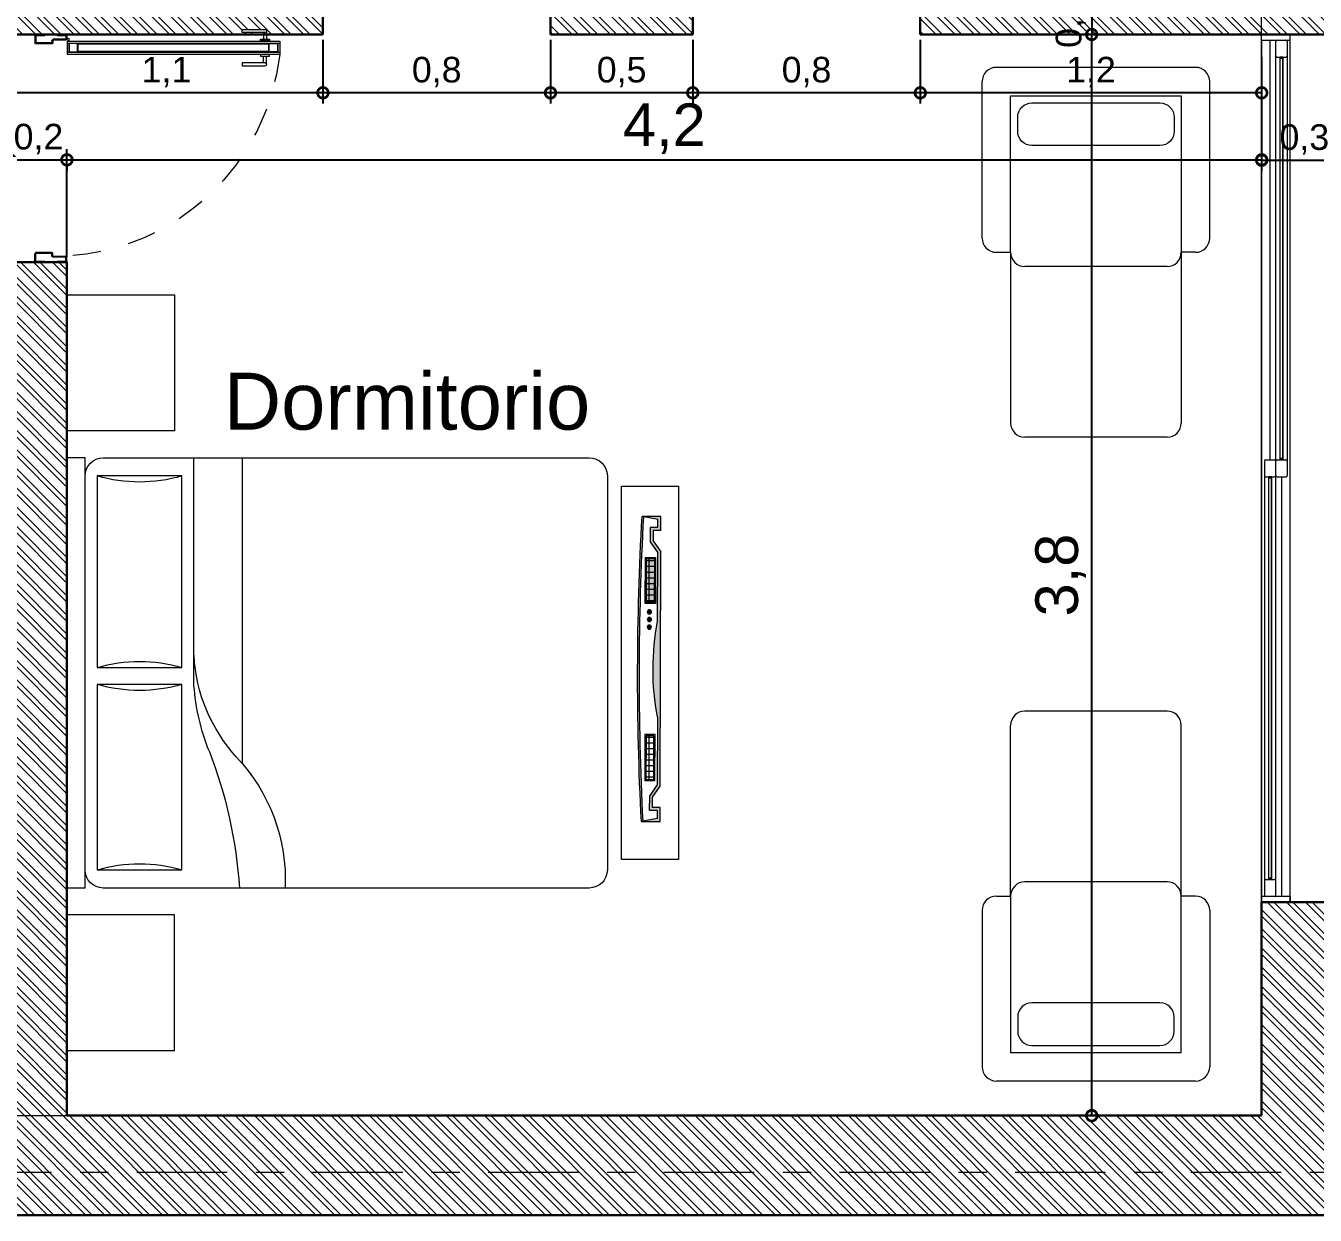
# Model space of a CAD drawing. Header units: millimetres. Extents: x 2502.5 to 2587.5, y 1451 to 1547.9.
# Drawn here: x 2522.618 to 2527.151, y 1501.944 to 1506.125 of the extents above; entities that cross this region are included whole.
import ezdxf

# ---------------------------------------------------------------- set-up
doc = ezdxf.new("R2010")
doc.units = ezdxf.units.MM
doc.linetypes.add('CENTER', pattern=[50.8, 31.75, -6.35, 6.35, -6.35])
doc.linetypes.add('JIS_02_0.7', pattern=[1.35, 0.75, -0.6])
for name, color, linetype, lineweight in [('0.09', 6, 'Continuous', 9), ('02_CIVIL_EXIST', 250, 'Continuous', 30), ('08_CIVIL VISTAS FINO', 253, 'Continuous', 5), ('09_CIVIL PROYECCIONES', 230, 'JIS_02_0.7', 5), ('10_CIVIL EJES', 230, 'CENTER', 15), ('11_CARPINTERIA Y MOBILIARIO', 141, 'Continuous', 9), ('12_TEXTOS', 150, 'Continuous', 20), ('13_COTAS', 8, 'Continuous', 9), ('ABERTURASQ', 250, 'Continuous', 30), ('MISC MUEBLES', 1, 'Continuous', 5)]:
    doc.layers.add(name, color=color, linetype=linetype, lineweight=lineweight)
doc.styles.add('Swis721 BT', font='swiss.ttf')
doc.dimstyles.new('ISO-23', dxfattribs={"dimscale": 0.03, "dimtxt": 5, "dimasz": 2.5, "dimexe": 1.25, "dimexo": 0.625, "dimtad": 1, "dimtxsty": 'Swis721 BT', "dimblk": 'DOTSMALL', "dimcen": 2.5, "dimclrt": 150, "dimadec": 0, "dimazin": 0, "dimtfac": 1, "dimtmove": 0, "dimatfit": 3, "dimfxl": 0, "dimarcsym": 0})
pattern_1 = [(180, (1240.656106, 1004.530372), (-2e-18, -0.02), []), (270, (1240.656106, 1004.530372), (0.02, -4e-18), [])]

# ---------------------------------------------------------------- blocks, each defined once
blk = doc.blocks.new('80')
at = {"layer": '09_CIVIL PROYECCIONES', "linetype": 'JIS_02_0.7', "ltscale": 0.1}
blk.add_arc((2522612.3974, 181769.4556), 0.8022, 276.4267, 356.831, dxfattribs=at)
at = {"layer": '11_CARPINTERIA Y MOBILIARIO'}
for p, q in [((2522612.4184, 181769.5148), (2522612.4184, 181769.4844)), ((2522612.4184, 181769.4844), (2522612.4218, 181769.4844)), ((2522612.4218, 181769.5148), (2522612.4218, 181769.4844)), ((2522612.4229, 181769.5193), (2522612.4472, 181769.5193)), ((2522612.4229, 181769.5159), (2522612.447, 181769.5159)), ((2522612.4481, 181769.4601), (2522612.4481, 181769.515)), ((2522612.4516, 181769.4593), (2522612.4516, 181769.5155)), ((2522613.1852, 181769.4593), (2522613.1852, 181769.5155)), ((2522613.1887, 181769.4601), (2522613.1887, 181769.515)), ((2522613.2139, 181769.5193), (2522613.1896, 181769.5193)), ((2522613.2139, 181769.5159), (2522613.1898, 181769.5159)), ((2522613.2151, 181769.5148), (2522613.2151, 181769.4844)), ((2522613.2184, 181769.4844), (2522613.2151, 181769.4844)), ((2522613.2184, 181769.5148), (2522613.2184, 181769.4844)), ((2522612.4184, 181769.4404), (2522612.4184, 181769.4113)), ((2522612.4184, 181769.4404), (2522612.4218, 181769.4404)), ((2522612.4218, 181769.4404), (2522612.4218, 181769.4113)), ((2522612.4352, 181769.4113), (2522612.4352, 181769.4545)), ((2522612.4385, 181769.4113), (2522612.4385, 181769.4545)), ((2522612.4408, 181769.4601), (2522612.4481, 181769.4601)), ((2522612.4408, 181769.4567), (2522612.4494, 181769.4567)), ((2522613.1961, 181769.4567), (2522613.1874, 181769.4567)), ((2522613.1961, 181769.4601), (2522613.1887, 181769.4601)), ((2522613.1983, 181769.4113), (2522613.1983, 181769.4545)), ((2522613.2017, 181769.4113), (2522613.2017, 181769.4545)), ((2522613.2184, 181769.4404), (2522613.2151, 181769.4404)), ((2522613.2151, 181769.4404), (2522613.2151, 181769.4113)), ((2522613.2184, 181769.4404), (2522613.2184, 181769.4113)), ((2522612.4229, 181769.4101), (2522612.434, 181769.4101)), ((2522612.4229, 181769.4068), (2522612.434, 181769.4068)), ((2522612.4422, 181769.4063), (2522612.4872, 181769.4063)), ((2522612.4422, 181769.4063), (2522612.4422, 181768.6585)), ((2522612.4489, 181769.4063), (2522612.4489, 181768.6585)), ((2522612.4489, 181769.3995), (2522612.4804, 181769.3995)), ((2522612.4501, 181769.3984), (2522612.4793, 181769.3984)), ((2522612.4501, 181769.3691), (2522612.4501, 181769.3984)), ((2522612.4793, 181769.3984), (2522612.4793, 181769.3691)), ((2522612.4804, 181769.4063), (2522612.4804, 181768.6585)), ((2522612.4872, 181769.4063), (2522612.4872, 181768.6585)), ((2522613.2139, 181769.4101), (2522613.2028, 181769.4101)), ((2522613.2139, 181769.4068), (2522613.2028, 181769.4068)), ((2522612.4793, 181769.3691), (2522612.4501, 181769.3691)), ((2522612.4783, 181769.367), (2522612.4511, 181769.367)), ((2522612.4511, 181769.367), (2522612.4511, 181768.6978)), ((2522612.4783, 181768.6978), (2522612.4783, 181769.367)), ((2522612.4115, 181768.7907), (2522612.4008, 181768.7907)), ((2522612.4008, 181768.7907), (2522612.4008, 181768.7102)), ((2522612.4115, 181768.7102), (2522612.4115, 181768.7907)), ((2522612.5179, 181768.7102), (2522612.5179, 181768.7907)), ((2522612.5179, 181768.7907), (2522612.5286, 181768.7907)), ((2522612.5286, 181768.7907), (2522612.5286, 181768.7102)), ((2522612.4115, 181768.7156), (2522612.4351, 181768.7156)), ((2522612.4404, 181768.7263), (2522612.4351, 181768.7263)), ((2522612.4351, 181768.7263), (2522612.4351, 181768.6941)), ((2522612.4404, 181768.6941), (2522612.4404, 181768.7263)), ((2522612.4889, 181768.6941), (2522612.4889, 181768.7263)), ((2522612.4889, 181768.7263), (2522612.4943, 181768.7263)), ((2522612.4943, 181768.7263), (2522612.4943, 181768.6941)), ((2522612.5179, 181768.7156), (2522612.4943, 181768.7156)), ((2522612.4061, 181768.7048), (2522612.4351, 181768.7048)), ((2522612.4351, 181768.6941), (2522612.4404, 181768.6941)), ((2522612.4489, 181768.6652), (2522612.4804, 181768.6652)), ((2522612.4793, 181768.6956), (2522612.4501, 181768.6956)), ((2522612.4501, 181768.6956), (2522612.4501, 181768.6664)), ((2522612.4501, 181768.6664), (2522612.4793, 181768.6664)), ((2522612.4511, 181768.6978), (2522612.4783, 181768.6978)), ((2522612.4793, 181768.6664), (2522612.4793, 181768.6956)), ((2522612.4943, 181768.6941), (2522612.4889, 181768.6941)), ((2522612.5233, 181768.7048), (2522612.4943, 181768.7048)), ((2522612.4422, 181768.6585), (2522612.4872, 181768.6585))]:
    blk.add_line(p, q, dxfattribs=at)
blk.add_circle((2522612.4361, 181769.4014), 0.0036, dxfattribs=at)
for centre, radius, start, end in [((2522612.4229, 181769.5148), 0.00448, 90, 180), ((2522612.4229, 181769.5148), 0.00112, 90, 180), ((2522612.447, 181769.5148), 0.00112, 8.602, 90), ((2522612.4472, 181769.5148), 0.00448, 8.602, 90), ((2522613.1896, 181769.5148), 0.00448, 90, 171.398), ((2522613.1898, 181769.5148), 0.00112, 90, 171.398), ((2522613.2139, 181769.5148), 0.00448, 0, 90), ((2522613.2139, 181769.5148), 0.00112, 0, 90), ((2522612.4408, 181769.4545), 0.0056, 90, 180), ((2522612.4408, 181769.4545), 0.00224, 90, 180), ((2522612.4494, 181769.4589), 0.00224, 270, 8.602), ((2522613.1874, 181769.4589), 0.00224, 171.398, 270), ((2522613.1961, 181769.4545), 0.0056, 0, 90), ((2522613.1961, 181769.4545), 0.00224, 0, 90), ((2522612.4229, 181769.4113), 0.00448, 180, 270), ((2522612.4229, 181769.4113), 0.00112, 180, 270), ((2522612.434, 181769.4113), 0.00448, 270, 0), ((2522612.434, 181769.4113), 0.00112, 270, 0), ((2522613.2028, 181769.4113), 0.00448, 180, 270), ((2522613.2028, 181769.4113), 0.00112, 180, 270), ((2522613.2139, 181769.4113), 0.00448, 270, 0), ((2522613.2139, 181769.4113), 0.00112, 270, 0), ((2522612.4061, 181768.7102), 0.00537, 180, 0), ((2522612.5233, 181768.7102), 0.00537, 180, 0)]:
    blk.add_arc(centre, radius, start, end, dxfattribs=at)
blk = doc.blocks.new('bed')
at = {"layer": '11_CARPINTERIA Y MOBILIARIO'}
for p, q in [((2522612.7832, 181770.1408), (2522612.4052, 181770.1408)), ((2522612.4052, 181770.1408), (2522612.4052, 181769.6628)), ((2522612.7832, 181770.1408), (2522612.7832, 181769.6628)), ((2522612.4052, 181769.6628), (2522612.7832, 181769.6628)), ((2522612.6555, 181769.5683), (2522610.947, 181769.5683)), ((2522612.1662, 181768.4954), (2522612.1662, 181769.5683)), ((2522612.3364, 181768.7678), (2522612.3364, 181769.5683)), ((2522612.7193, 181768.0563), (2522612.7193, 181769.5683)), ((2522612.7193, 181769.5683), (2522612.7832, 181769.5683)), ((2522612.7832, 181768.0563), (2522612.7832, 181769.5683)), ((2522610.8832, 181769.5045), (2522610.8832, 181768.1201)), ((2522612.3789, 181768.8317), (2522612.3789, 181769.5045)), ((2522612.3789, 181769.5045), (2522612.6768, 181769.5045)), ((2522612.6768, 181769.5045), (2522612.6768, 181768.8317)), ((2522612.6768, 181768.8317), (2522612.3789, 181768.8317)), ((2522612.3789, 181768.1201), (2522612.3789, 181768.772)), ((2522612.3789, 181768.772), (2522612.6768, 181768.772)), ((2522612.6768, 181768.772), (2522612.6768, 181768.1201)), ((2522612.6768, 181768.1201), (2522612.3789, 181768.1201)), ((2522610.947, 181768.0563), (2522612.6555, 181768.0563)), ((2522612.7193, 181768.0563), (2522612.7832, 181768.0563)), ((2522612.4052, 181767.9618), (2522612.7832, 181767.9618)), ((2522612.4052, 181767.4838), (2522612.4052, 181767.9618)), ((2522612.7832, 181767.4838), (2522612.7832, 181767.9618)), ((2522612.4052, 181767.4838), (2522612.7832, 181767.4838))]:
    blk.add_line(p, q, dxfattribs=at)
for centre, radius, start, end in [((2522610.947, 181769.5045), 0.0638, 90, 180), ((2522612.6555, 181769.5045), 0.0638, 0, 90), ((2522612.5278, 181770.0151), 0.5319, 253.7398, 286.2602), ((2522611.7557, 181768.9063), 0.5815, 317.9342, 356.8337), ((2522612.5278, 181768.321), 0.5319, 73.7398, 106.2602), ((2522611.5621, 181768.8259), 0.7765, 338.2324, 355.7082), ((2522612.5278, 181769.2826), 0.5319, 253.7398, 286.2602), ((2522613.7981, 181767.9508), 1.6247, 158.8147, 176.2781), ((2522612.6451, 181768.0842), 0.6297, 136.6194, 182.5399), ((2522610.947, 181768.1201), 0.0638, 180, 270), ((2522612.5278, 181767.6095), 0.5319, 73.7398, 106.2602), ((2522612.6555, 181768.1201), 0.0638, 270, 0)]:
    blk.add_arc(centre, radius, start, end, dxfattribs=at)
blk = doc.blocks.new('*U37')
at = {"layer": '11_CARPINTERIA Y MOBILIARIO', "lineweight": 5, "ltscale": 0.5}
for points in [[(1.0718, 0.0683), (1.0708, 0.0622, 0.02674), (0.001, 0.0596), (-0.0002, 0.0656, -0.026795)], [(0.7045, 0.0118), (0.9446, 0.0124), (0.9831, 0.039), (1.0329, 0.0391), (1.033, 0.0126), (1.0619, 0.0126), (1.0718, 0.0683), (1.072, 0.0026), (1.023, 0.0025), (1.0229, 0.0291), (0.9863, 0.029), (0.9478, 0.0023), (0.1242, 0.0003), (0.0856, 0.0268), (0.0489, 0.0267), (0.049, 0.0001), (0, 0), (-0.0002, 0.0656), (0.01, 0.0101), (0.0389, 0.0101), (0.0389, 0.0367), (0.0887, 0.0368), (0.1273, 0.0104), (0.3675, 0.0109, -0.093379)], [(0.144, 0.0184), (0.3056, 0.0188), (0.3055, 0.0545), (0.1439, 0.0541)], [(0.3427, 0.0399, 1), (0.3279, 0.0399, 1)], [(0.3694, 0.0399, 1), (0.3546, 0.0399, 1)], [(0.3961, 0.04, 1), (0.3814, 0.04, 1)]]:
    blk.add_hatch(color=256, dxfattribs=at).paths.add_polyline_path(points)
h = blk.add_hatch(dxfattribs=at)
h.set_pattern_fill('_USER', color=256, scale=0.02, angle=180, style=0, double=1, pattern_type=0)
h.set_pattern_definition(pattern_1)
h.paths.add_polyline_path([(0.148, 0.0224), (0.3015, 0.0228), (0.3015, 0.0505), (0.148, 0.0501)])
h = blk.add_hatch(dxfattribs=at)
h.set_pattern_fill('_USER', color=256, scale=0.02, angle=180, style=0, double=1, pattern_type=0)
h.set_pattern_definition(pattern_1)
h.paths.add_polyline_path([(0.9238, 0.052), (0.7703, 0.0516), (0.7703, 0.024), (0.9238, 0.0243)])
at = {"layer": '11_CARPINTERIA Y MOBILIARIO', "ltscale": 0.5}
for p, q in [((0, 0), (-0.0002, 0.0656)), ((0.01, 0.0101), (-0.0002, 0.0656)), ((1.0619, 0.0126), (1.0718, 0.0683)), ((1.0718, 0.0683), (1.072, 0.0026)), ((0.049, 0.0001), (0, 0)), ((0.0389, 0.0101), (0.01, 0.0101)), ((0.0389, 0.0367), (0.0887, 0.0368)), ((0.0389, 0.0101), (0.0389, 0.0367)), ((0.0489, 0.0267), (0.0856, 0.0268)), ((0.049, 0.0001), (0.0489, 0.0267)), ((0.0856, 0.0268), (0.1242, 0.0003)), ((0.0887, 0.0368), (0.1273, 0.0104)), ((0.9478, 0.0023), (0.1242, 0.0003)), ((0.3675, 0.0109), (0.1273, 0.0104)), ((0.7045, 0.0118), (0.9446, 0.0124)), ((0.9831, 0.039), (0.9446, 0.0124)), ((0.9863, 0.029), (0.9478, 0.0023)), ((1.0329, 0.0391), (0.9831, 0.039)), ((1.0229, 0.0291), (0.9863, 0.029)), ((1.023, 0.0025), (1.0229, 0.0291)), ((1.072, 0.0026), (1.023, 0.0025)), ((1.033, 0.0126), (1.0329, 0.0391)), ((1.033, 0.0126), (1.0619, 0.0126))]:
    blk.add_line(p, q, dxfattribs=at)
for points in [[(0.144, 0.0184), (0.3056, 0.0188), (0.3055, 0.0545), (0.1439, 0.0541)], [(0.148, 0.0224), (0.3015, 0.0228), (0.3015, 0.0505), (0.148, 0.0501)], [(0.9279, 0.0203), (0.7663, 0.0199), (0.7662, 0.0557), (0.9278, 0.056)], [(0.9238, 0.0243), (0.7703, 0.024), (0.7703, 0.0516), (0.9238, 0.052)]]:
    blk.add_lwpolyline(points, close=True, dxfattribs=at)
at = {"layer": '11_CARPINTERIA Y MOBILIARIO', "lineweight": 5, "ltscale": 0.5}
for centre in [(0.3353, 0.0399), (0.362, 0.0399), (0.3887, 0.04)]:
    blk.add_circle(centre, 0.00737, dxfattribs=at)
at = {"layer": '11_CARPINTERIA Y MOBILIARIO', "ltscale": 0.5}
for centre, start, end in [((0.5602, -9.9276), 87.07003, 93.20958), ((0.5602, -9.9338), 87.07633, 93.20328)]:
    blk.add_arc(centre, 10.0089, start, end, dxfattribs=at)
at = {"layer": '11_CARPINTERIA Y MOBILIARIO', "lineweight": 5, "ltscale": 0.5}
blk.add_arc((0.5382, -0.8829), 0.91, 79.4703, 100.8093, dxfattribs=at)
blk = doc.blocks.new('_DotSmall')
at = {"color": 0, "linetype": 'ByBlock', "const_width": 0.5}
blk.add_lwpolyline([(-0.0625, 0, 1), (0.0625, 0, 1)], format="xyb", close=True, dxfattribs=at)
blk = doc.blocks.new('*D212')
at = {"layer": '13_COTAS', "color": 0, "lineweight": -2}
for p, q in [((2522.5623, 1505.702), (2522.5623, 1505.6164)), ((2522.7623, 1505.3132), (2522.7623, 1505.6914)), ((2522.5623, 1505.6539), (2522.7623, 1505.6539))]:
    blk.add_line(p, q, dxfattribs=at)
at = {"layer": 'Defpoints', "color": 0}
for p in [(2522.5623, 1505.7208), (2522.7623, 1505.6539), (2522.7623, 1505.2944)]:
    blk.add_point(p, dxfattribs=at)
at = {"layer": '13_COTAS', "color": 0, "lineweight": -2, "xscale": 0.075, "yscale": 0.075, "zscale": 0.075, "rotation": 180}
blk.add_blockref('_DotSmall', (2522.5623, 1505.6539), dxfattribs=at)
at = {"layer": '13_COTAS', "color": 0, "lineweight": -2, "xscale": 0.075, "yscale": 0.075, "zscale": 0.075}
blk.add_blockref('_DotSmall', (2522.7623, 1505.6539), dxfattribs=at)
at = {"layer": '13_COTAS', "color": 150, "insert": (2522.6623, 1505.7269), "char_height": 0.09, "attachment_point": 5, "style": 'Swis721 BT'}
blk.add_mtext('0,2', dxfattribs=at)
blk = doc.blocks.new('*D214')
at = {"layer": '13_COTAS', "color": 0, "lineweight": -2}
for p, q in [((2526.9623, 1505.9988), (2526.9623, 1505.6164)), ((2522.7623, 1505.6539), (2526.9623, 1505.6539)), ((2522.7623, 1505.6398), (2522.7623, 1505.6164))]:
    blk.add_line(p, q, dxfattribs=at)
at = {"layer": 'Defpoints', "color": 0}
for p in [(2526.9623, 1506.0175), (2522.7623, 1505.6585), (2526.9623, 1505.6539)]:
    blk.add_point(p, dxfattribs=at)
at = {"layer": '13_COTAS', "color": 0, "lineweight": -2, "xscale": 0.075, "yscale": 0.075, "zscale": 0.075, "rotation": 180}
blk.add_blockref('_DotSmall', (2522.7623, 1505.6539), dxfattribs=at)
at = {"layer": '13_COTAS', "color": 0, "lineweight": -2, "xscale": 0.075, "yscale": 0.075, "zscale": 0.075}
blk.add_blockref('_DotSmall', (2526.9623, 1505.6539), dxfattribs=at)
at = {"layer": '13_COTAS', "color": 150, "insert": (2524.8623, 1505.763), "char_height": 0.15, "attachment_point": 5, "style": 'Swis721 BT'}
blk.add_mtext('4,2', dxfattribs=at)
blk = doc.blocks.new('*D217')
at = {"layer": '13_COTAS', "color": 0, "lineweight": -2}
for p, q in [((2526.9623, 1505.6523), (2527.2623, 1505.6523)), ((2526.9623, 1505.6335), (2526.9623, 1505.6148)), ((2527.2623, 1505.6335), (2527.2623, 1505.6148))]:
    blk.add_line(p, q, dxfattribs=at)
at = {"layer": 'Defpoints', "color": 0}
for p in [(2526.9623, 1505.6523), (2527.2623, 1505.6523), (2527.2623, 1505.6523)]:
    blk.add_point(p, dxfattribs=at)
at = {"layer": '13_COTAS', "color": 0, "lineweight": -2, "xscale": 0.075, "yscale": 0.075, "zscale": 0.075, "rotation": 180}
blk.add_blockref('_DotSmall', (2526.9623, 1505.6523), dxfattribs=at)
at = {"layer": '13_COTAS', "color": 0, "lineweight": -2, "xscale": 0.075, "yscale": 0.075, "zscale": 0.075}
blk.add_blockref('_DotSmall', (2527.2623, 1505.6523), dxfattribs=at)
at = {"layer": '13_COTAS', "color": 150, "insert": (2527.1123, 1505.7253), "char_height": 0.09, "attachment_point": 5, "style": 'Swis721 BT'}
blk.add_mtext('0,3', dxfattribs=at)
blk = doc.blocks.new('*D58')
at = {"layer": '13_COTAS', "color": 0, "lineweight": -2}
for p, q in [((2526.3671, 1506.0944), (2526.3273, 1506.0944)), ((2526.3648, 1502.2944), (2526.3648, 1506.0944)), ((2526.3837, 1502.2944), (2526.3273, 1502.2944))]:
    blk.add_line(p, q, dxfattribs=at)
at = {"layer": 'Defpoints', "color": 0}
for p in [(2526.3648, 1506.0944), (2526.3858, 1506.0944), (2526.4024, 1502.2944)]:
    blk.add_point(p, dxfattribs=at)
at = {"layer": '13_COTAS', "color": 0, "lineweight": -2, "xscale": 0.075, "yscale": 0.075, "zscale": 0.075}
for p, rotation in [((2526.3648, 1506.0944), 90), ((2526.3648, 1502.2944), 270)]:
    blk.add_blockref('_DotSmall', p, dxfattribs=dict(at, rotation=rotation))
at = {"layer": '13_COTAS', "color": 150, "insert": (2526.2556, 1504.1944), "char_height": 0.15, "attachment_point": 5, "rotation": 90, "style": 'Swis721 BT'}
blk.add_mtext('3,8', dxfattribs=at)
blk = doc.blocks.new('*D136')
at = {"layer": '13_COTAS', "color": 0, "lineweight": -2}
for p, q in [((2526.346, 1506.2444), (2526.3273, 1506.2444)), ((2526.3648, 1506.2444), (2526.3648, 1506.0944)), ((2526.346, 1506.0944), (2526.3273, 1506.0944))]:
    blk.add_line(p, q, dxfattribs=at)
at = {"layer": 'Defpoints', "color": 0}
for p in [(2526.3648, 1506.2444), (2526.3648, 1506.0944), (2526.3648, 1506.0944)]:
    blk.add_point(p, dxfattribs=at)
at = {"layer": '13_COTAS', "color": 0, "lineweight": -2, "xscale": 0.075, "yscale": 0.075, "zscale": 0.075}
for p, rotation in [((2526.3648, 1506.2444), 90), ((2526.3648, 1506.0944), 270)]:
    blk.add_blockref('_DotSmall', p, dxfattribs=dict(at, rotation=rotation))
at = {"layer": '13_COTAS', "color": 150, "insert": (2526.2918, 1506.1694), "char_height": 0.09, "attachment_point": 5, "rotation": 90, "style": 'Swis721 BT'}
blk.add_mtext('0,15', dxfattribs=at)
blk = doc.blocks.new('*D64')
at = {"layer": '13_COTAS', "color": 0, "lineweight": -2}
for p, q in [((2525.7623, 1506.0757), (2525.7623, 1505.8518)), ((2526.9623, 1506.0149), (2526.9623, 1505.8518)), ((2526.9623, 1505.8893), (2525.7623, 1505.8893))]:
    blk.add_line(p, q, dxfattribs=at)
at = {"layer": 'Defpoints', "color": 0}
for p in [(2525.7623, 1506.0944), (2526.9623, 1506.0336), (2525.7623, 1505.8893)]:
    blk.add_point(p, dxfattribs=at)
at = {"layer": '13_COTAS', "color": 0, "lineweight": -2, "xscale": 0.075, "yscale": 0.075, "zscale": 0.075, "rotation": 180}
blk.add_blockref('_DotSmall', (2525.7623, 1505.8893), dxfattribs=at)
at = {"layer": '13_COTAS', "color": 0, "lineweight": -2, "xscale": 0.075, "yscale": 0.075, "zscale": 0.075}
blk.add_blockref('_DotSmall', (2526.9623, 1505.8893), dxfattribs=at)
at = {"layer": '13_COTAS', "color": 150, "insert": (2526.3623, 1505.9624), "char_height": 0.09, "attachment_point": 5, "style": 'Swis721 BT'}
blk.add_mtext('1,2', dxfattribs=at)
blk = doc.blocks.new('*D65')
at = {"layer": '13_COTAS', "color": 0, "lineweight": -2}
for p, q in [((2524.9623, 1506.0757), (2524.9623, 1505.8518)), ((2525.7623, 1506.0757), (2525.7623, 1505.8518)), ((2525.7623, 1505.8893), (2524.9623, 1505.8893))]:
    blk.add_line(p, q, dxfattribs=at)
at = {"layer": 'Defpoints', "color": 0}
for p in [(2524.9623, 1506.0944), (2525.7623, 1506.0944), (2524.9623, 1505.8893)]:
    blk.add_point(p, dxfattribs=at)
at = {"layer": '13_COTAS', "color": 0, "lineweight": -2, "xscale": 0.075, "yscale": 0.075, "zscale": 0.075, "rotation": 180}
blk.add_blockref('_DotSmall', (2524.9623, 1505.8893), dxfattribs=at)
at = {"layer": '13_COTAS', "color": 0, "lineweight": -2, "xscale": 0.075, "yscale": 0.075, "zscale": 0.075}
blk.add_blockref('_DotSmall', (2525.7623, 1505.8893), dxfattribs=at)
at = {"layer": '13_COTAS', "color": 150, "insert": (2525.3623, 1505.9624), "char_height": 0.09, "attachment_point": 5, "style": 'Swis721 BT'}
blk.add_mtext('0,8', dxfattribs=at)
blk = doc.blocks.new('*D66')
at = {"layer": '13_COTAS', "color": 0, "lineweight": -2}
for p, q in [((2524.4623, 1506.0757), (2524.4623, 1505.8518)), ((2524.9623, 1506.0757), (2524.9623, 1505.8518)), ((2524.9623, 1505.8893), (2524.4623, 1505.8893))]:
    blk.add_line(p, q, dxfattribs=at)
at = {"layer": 'Defpoints', "color": 0}
for p in [(2524.4623, 1506.0944), (2524.9623, 1506.0944), (2524.4623, 1505.8893)]:
    blk.add_point(p, dxfattribs=at)
at = {"layer": '13_COTAS', "color": 0, "lineweight": -2, "xscale": 0.075, "yscale": 0.075, "zscale": 0.075, "rotation": 180}
blk.add_blockref('_DotSmall', (2524.4623, 1505.8893), dxfattribs=at)
at = {"layer": '13_COTAS', "color": 0, "lineweight": -2, "xscale": 0.075, "yscale": 0.075, "zscale": 0.075}
blk.add_blockref('_DotSmall', (2524.9623, 1505.8893), dxfattribs=at)
at = {"layer": '13_COTAS', "color": 150, "insert": (2524.7123, 1505.9624), "char_height": 0.09, "attachment_point": 5, "style": 'Swis721 BT'}
blk.add_mtext('0,5', dxfattribs=at)
blk = doc.blocks.new('*D67')
at = {"layer": '13_COTAS', "color": 0, "lineweight": -2}
for p, q in [((2522.5623, 1506.0712), (2522.5623, 1505.8518)), ((2523.6623, 1506.0757), (2523.6623, 1505.8518)), ((2523.6623, 1505.8893), (2522.5623, 1505.8893))]:
    blk.add_line(p, q, dxfattribs=at)
at = {"layer": 'Defpoints', "color": 0}
for p in [(2522.5623, 1506.0899), (2523.6623, 1506.0944), (2522.5623, 1505.8893)]:
    blk.add_point(p, dxfattribs=at)
at = {"layer": '13_COTAS', "color": 0, "lineweight": -2, "xscale": 0.075, "yscale": 0.075, "zscale": 0.075, "rotation": 180}
blk.add_blockref('_DotSmall', (2522.5623, 1505.8893), dxfattribs=at)
at = {"layer": '13_COTAS', "color": 0, "lineweight": -2, "xscale": 0.075, "yscale": 0.075, "zscale": 0.075}
blk.add_blockref('_DotSmall', (2523.6623, 1505.8893), dxfattribs=at)
at = {"layer": '13_COTAS', "color": 150, "insert": (2523.1123, 1505.9624), "char_height": 0.09, "attachment_point": 5, "style": 'Swis721 BT'}
blk.add_mtext('1,1', dxfattribs=at)
blk = doc.blocks.new('*D139')
at = {"layer": '13_COTAS', "color": 0, "lineweight": -2}
for p, q in [((2523.6623, 1506.0757), (2523.6623, 1505.8518)), ((2524.4623, 1506.0757), (2524.4623, 1505.8518)), ((2524.4623, 1505.8893), (2523.6623, 1505.8893))]:
    blk.add_line(p, q, dxfattribs=at)
at = {"layer": 'Defpoints', "color": 0}
for p in [(2523.6623, 1506.0944), (2524.4623, 1506.0944), (2523.6623, 1505.8893)]:
    blk.add_point(p, dxfattribs=at)
at = {"layer": '13_COTAS', "color": 0, "lineweight": -2, "xscale": 0.075, "yscale": 0.075, "zscale": 0.075, "rotation": 180}
blk.add_blockref('_DotSmall', (2523.6623, 1505.8893), dxfattribs=at)
at = {"layer": '13_COTAS', "color": 0, "lineweight": -2, "xscale": 0.075, "yscale": 0.075, "zscale": 0.075}
blk.add_blockref('_DotSmall', (2524.4623, 1505.8893), dxfattribs=at)
at = {"layer": '13_COTAS', "color": 150, "insert": (2524.0623, 1505.9624), "char_height": 0.09, "attachment_point": 5, "style": 'Swis721 BT'}
blk.add_mtext('0,8', dxfattribs=at)
blk = doc.blocks.new('silueta')
at = {"layer": '0.09', "color": 3}
for points in [[(2455.9998, 1541.2666), (2484.7998, 1541.2666), (2484.7998, 1540.7166), (2484.9498, 1540.7166), (2484.9498, 1536.4166), (2477.8998, 1536.4166), (2477.6998, 1536.4166), (2477.6998, 1530.5166), (2477.8998, 1530.5166), (2477.8998, 1530.1166), (2477.6998, 1530.1166), (2477.6998, 1529.9666), (2455.9998, 1529.9666)], [(2472.9998, 1537.5666), (2472.9998, 1534.7166), (2465.3998, 1534.7166), (2465.3998, 1533.1166), (2467.3998, 1533.1166), (2467.3998, 1530.3166), (2477.3998, 1530.3166), (2477.3998, 1536.7166), (2484.6498, 1536.7166), (2484.6498, 1540.1166)]]:
    blk.add_lwpolyline(points, dxfattribs=at)

msp = doc.modelspace()

# ---------------------------------------------------------------- hatches: boundary and pattern name
at = {"layer": '0.09'}
h = msp.add_hatch(dxfattribs=at)
h.set_pattern_fill('ANSI32', color=18, scale=0.005, angle=-90)
h.set_pattern_definition([(315, (2, 0), (0.03367596045, 0.03367596045), []), (315, (2, -0.02245), (0.03367596045, 0.03367596045), [])])
h.paths.add_polyline_path([(2527.2623, 1502.0944), (2521.615, 1502.0944), (2521.615, 1501.9444), (2527.2623, 1501.9444)])
h.paths.add_polyline_path([(2514.9623, 1512.8944), (2518.7623, 1512.8944), (2518.7623, 1510.5801), (2518.9623, 1510.5801), (2518.9623, 1512.8944), (2520.9623, 1512.8944), (2520.9623, 1513.0944), (2513.8623, 1513.0944), (2513.8623, 1512.6944), (2514.6623, 1512.6944), (2514.6623, 1511.6944), (2514.9623, 1511.6944)])
h.paths.add_polyline_path([(2520.9623, 1513.2444), (2514.6623, 1513.2444), (2514.6623, 1513.0944), (2520.9623, 1513.0944)])
h.paths.add_polyline_path([(2527.2623, 1513.2444), (2522.9623, 1513.2444), (2522.9623, 1513.0944), (2527.2623, 1513.0944)])
h.paths.add_polyline_path([(2528.0623, 1513.0944), (2527.2623, 1513.0944), (2522.9623, 1513.0944), (2522.9623, 1512.8944), (2522.9623, 1510.5801), (2523.1623, 1510.5801), (2523.1623, 1512.8944), (2526.9623, 1512.8944), (2526.9623, 1511.6944), (2527.0123, 1511.6944), (2527.0623, 1511.6944), (2527.2623, 1511.6944), (2527.2623, 1512.6944), (2528.0623, 1512.6944)])
h.paths.add_polyline_path([(2523.1623, 1510.5801), (2522.9623, 1510.5801), (2522.9623, 1510.2944), (2522.5623, 1510.2944), (2522.5623, 1510.0944), (2523.7623, 1510.0944), (2523.7623, 1510.1944), (2523.1623, 1510.1944)])
h.paths.add_polyline_path([(2521.5623, 1510.2944), (2520.3623, 1510.2944), (2520.3623, 1510.0944), (2521.5623, 1510.0944)])
h.paths.add_polyline_path([(2519.5623, 1510.2944), (2518.9623, 1510.2944), (2518.9623, 1510.5801), (2518.7623, 1510.5801), (2518.7623, 1510.1944), (2518.1623, 1510.1944), (2518.1623, 1510.0944), (2519.5623, 1510.0944)])
h.paths.add_polyline_path([(2527.2623, 1509.3944), (2526.9623, 1509.3944), (2526.9623, 1509.2944), (2522.5623, 1509.2944), (2522.5623, 1506.2338), (2523.6623, 1506.2338), (2523.6623, 1506.2444), (2522.7123, 1506.2444), (2522.7123, 1509.1444), (2524.5123, 1509.1444), (2524.5123, 1506.2444), (2524.4623, 1506.2444), (2524.4623, 1506.2338), (2524.9623, 1506.2338), (2524.9623, 1506.2444), (2524.6123, 1506.2444), (2524.6123, 1507.6444), (2524.9123, 1507.6444), (2524.9123, 1507.7444), (2524.6123, 1507.7444), (2524.6123, 1509.1444), (2525.6123, 1509.1444), (2525.6123, 1507.6444), (2525.7123, 1507.6444), (2525.7123, 1509.1444), (2526.9623, 1509.1444), (2526.9623, 1508.3944), (2527.2623, 1508.3944)])
h.paths.add_polyline_path([(2525.7076, 1508.4035), (2525.7075, 1508.3408), (2525.6992, 1508.3408), (2525.6992, 1508.4035, -1)], flags=16)
h.paths.add_polyline_path([(2525.6253, 1508.4035), (2525.6254, 1508.3408), (2525.617, 1508.3408), (2525.617, 1508.4035, -1)], flags=16)
h.paths.add_polyline_path([(2523.4088, 1509.2768), (2523.3283, 1509.2768), (2523.3283, 1509.2875), (2523.4088, 1509.2875, -1)], flags=16)
h.paths.add_polyline_path([(2527.2623, 1507.7444), (2526.4123, 1507.7444), (2526.4123, 1507.7182), (2526.4123, 1507.6444), (2526.9623, 1507.6444), (2526.9623, 1506.2444), (2525.7623, 1506.2444), (2525.7623, 1506.2338), (2527.2623, 1506.2338)], flags=17)
h.paths.add_polyline_path([(2527.2623, 1506.2338), (2525.7623, 1506.2338), (2525.7623, 1506.2108), (2525.7623, 1506.0944), (2527.2623, 1506.0944)])
h.paths.add_polyline_path([(2524.9623, 1506.2338), (2524.4623, 1506.2338), (2524.4623, 1506.2108), (2524.4623, 1506.0944), (2524.9623, 1506.0944)])
h.paths.add_polyline_path([(2523.6623, 1506.2338), (2522.5623, 1506.2338), (2522.5623, 1506.0944), (2523.6623, 1506.0944)])
h.paths.add_polyline_path([(2523.3783, 1506.1121), (2523.4588, 1506.1121, -1), (2523.4588, 1506.1013), (2523.3783, 1506.1013)], flags=16)
h.paths.add_polyline_path([(2528.0623, 1502.4944), (2527.2623, 1502.4944), (2527.2623, 1503.0444), (2526.9623, 1503.0444), (2526.9623, 1502.2944), (2522.7623, 1502.2944), (2522.7623, 1505.2944), (2522.5623, 1505.2944), (2522.5623, 1502.2944), (2521.615, 1502.2944), (2521.615, 1502.0944), (2528.0623, 1502.0944)])
h.paths.add_polyline_path([(2521.615, 1502.2944), (2516.9623, 1502.2944), (2516.9623, 1502.4944), (2516.6623, 1502.4944), (2514.6623, 1502.4944), (2513.8623, 1502.4944), (2513.8623, 1502.0944), (2514.6623, 1502.0944), (2521.615, 1502.0944)])
h.paths.add_polyline_path([(2521.615, 1502.0944), (2514.6623, 1502.0944), (2514.6623, 1501.9444), (2521.615, 1501.9444)])
h.paths.add_polyline_path([(2516.9623, 1505.1944), (2516.9623, 1505.8944), (2516.9274, 1505.8944), (2516.8623, 1505.8944), (2516.8623, 1505.0944), (2514.9623, 1505.0944), (2514.9623, 1505.4944), (2514.6623, 1505.4944), (2514.6623, 1504.8944), (2514.9623, 1504.8944), (2516.6623, 1504.8944), (2516.9623, 1504.8944)])
h.paths.add_polyline_path([(2519.4996, 1508.6645), (2519.4996, 1507.3622), (2519.933, 1507.3622), (2519.933, 1508.6645)], flags=9)
h.paths.add_polyline_path([(2517.3471, 1509.1069), (2517.3471, 1508.3521), (2517.7804, 1508.3521), (2517.7804, 1509.1069)], flags=9)

# ---------------------------------------------------------------- linework, layer by layer
at = {"layer": '02_CIVIL_EXIST'}
for p, q in [((2523.6623, 1506.2444), (2523.6623, 1506.0944)), ((2524.4623, 1506.2444), (2524.4623, 1506.0944)), ((2524.9623, 1506.2444), (2524.9623, 1506.0944)), ((2525.7623, 1506.2444), (2525.7623, 1506.0944)), ((2523.6623, 1506.0944), (2522.5623, 1506.0944)), ((2524.9623, 1506.0944), (2524.4623, 1506.0944)), ((2527.2623, 1506.0944), (2525.7623, 1506.0944)), ((2522.7623, 1505.2944), (2522.5623, 1505.2944)), ((2522.7623, 1505.2944), (2522.7623, 1502.2944)), ((2526.9623, 1503.0444), (2527.2623, 1503.0444)), ((2526.9623, 1503.0444), (2526.9623, 1502.2944)), ((2526.9623, 1502.2944), (2522.7623, 1502.2944)), ((2527.2623, 1501.9444), (2514.6623, 1501.9444))]:
    msp.add_line(p, q, dxfattribs=at)
at = {"layer": '08_CIVIL VISTAS FINO'}
msp.add_lwpolyline([(2524.7123, 1504.5064), (2524.9123, 1504.5064), (2524.9123, 1503.1944), (2524.7123, 1503.1944)], close=True, dxfattribs=at)
at = {"layer": '09_CIVIL PROYECCIONES', "linetype": 'Continuous'}
for p, q in [((2526.9623, 1506.0744), (2526.9623, 1506.0944)), ((2526.9623, 1506.0944), (2527.0623, 1506.0944)), ((2526.9623, 1506.0944), (2527.0623, 1506.0944)), ((2527.0623, 1503.0444), (2527.0623, 1506.0944)), ((2527.0623, 1503.0444), (2527.0623, 1506.0944)), ((2527.0623, 1506.0744), (2527.0623, 1506.0944)), ((2526.9623, 1506.0744), (2526.9623, 1503.0644)), ((2526.9623, 1506.0744), (2527.0623, 1506.0744)), ((2526.9923, 1504.5994), (2526.9923, 1506.0744)), ((2527.0123, 1506.0194), (2527.0123, 1506.0694)), ((2527.0523, 1506.0694), (2527.0523, 1506.0194)), ((2527.0623, 1503.0644), (2527.0623, 1506.0744)), ((2527.0123, 1504.5944), (2527.0123, 1506.0194)), ((2527.0173, 1506.0144), (2527.0473, 1506.0144)), ((2527.0373, 1506.0144), (2527.0273, 1506.0144)), ((2527.0373, 1506.0144), (2527.0323, 1506.0144)), ((2527.0523, 1506.0194), (2527.0523, 1504.5944)), ((2526.9723, 1504.5944), (2526.9723, 1504.5444)), ((2526.9773, 1504.5994), (2527.0073, 1504.5994)), ((2527.0123, 1504.5444), (2527.0123, 1504.5944)), ((2527.0123, 1504.5444), (2527.0123, 1504.5944)), ((2527.0173, 1504.5994), (2527.0473, 1504.5994)), ((2527.0373, 1504.5994), (2527.0273, 1504.5994)), ((2527.0323, 1504.5994), (2527.0373, 1504.5994)), ((2527.0523, 1504.5944), (2527.0523, 1504.5444)), ((2526.9723, 1504.5444), (2526.9723, 1503.1194)), ((2526.9773, 1504.5394), (2527.0073, 1504.5394)), ((2526.9973, 1504.5394), (2526.9873, 1504.5394)), ((2526.9973, 1504.5394), (2526.9923, 1504.5394)), ((2527.0123, 1503.1194), (2527.0123, 1504.5444)), ((2527.0173, 1504.5394), (2527.0473, 1504.5394)), ((2527.0323, 1504.5394), (2527.0323, 1503.0644)), ((2526.9723, 1503.1194), (2526.9723, 1503.0694)), ((2526.9773, 1503.1244), (2527.0073, 1503.1244)), ((2526.9973, 1503.1244), (2526.9873, 1503.1244)), ((2526.9923, 1503.1244), (2526.9973, 1503.1244)), ((2527.0123, 1503.0694), (2527.0123, 1503.1194)), ((2526.9623, 1503.0644), (2526.9623, 1503.0444)), ((2527.0623, 1503.0644), (2526.9623, 1503.0644)), ((2526.9623, 1503.0444), (2527.0623, 1503.0444)), ((2527.0123, 1503.0444), (2526.9623, 1503.0444)), ((2527.0123, 1503.0444), (2527.0623, 1503.0444)), ((2527.0623, 1503.0644), (2527.0623, 1503.0444))]:
    msp.add_line(p, q, dxfattribs=at)
for centre, start, end in [((2527.0173, 1506.0694), 90, 180), ((2527.0473, 1506.0694), 0, 90), ((2527.0173, 1506.0194), 180, 270), ((2527.0473, 1506.0194), 270, 0), ((2526.9773, 1504.5944), 90, 180), ((2527.0073, 1504.5944), 0, 90), ((2527.0173, 1504.5944), 90, 180), ((2527.0473, 1504.5944), 0, 90), ((2526.9773, 1504.5444), 180, 270), ((2527.0073, 1504.5444), 270, 0), ((2527.0173, 1504.5444), 180, 270), ((2527.0473, 1504.5444), 270, 0), ((2526.9773, 1503.1194), 90, 180), ((2527.0073, 1503.1194), 0, 90), ((2526.9773, 1503.0694), 180, 270), ((2527.0073, 1503.0694), 270, 0)]:
    msp.add_arc(centre, 0.005, start, end, dxfattribs=at)
at = {"layer": '10_CIVIL EJES', "ltscale": 0.01}
msp.add_line((2536.2936, 1502.0944), (2504.5206, 1502.0944), dxfattribs=at)
at = {"layer": '11_CARPINTERIA Y MOBILIARIO'}
for p, q in [((2527.0273, 1504.5994), (2527.0273, 1506.0144)), ((2527.0373, 1506.0094), (2527.0273, 1506.0094)), ((2527.0373, 1506.0144), (2527.0373, 1504.5994)), ((2527.0373, 1504.5994), (2527.0373, 1506.0144)), ((2526.7297, 1505.9788), (2526.0297, 1505.9788)), ((2525.9797, 1505.3788), (2525.9797, 1505.9288)), ((2526.7797, 1505.3788), (2526.7797, 1505.9288)), ((2526.0797, 1505.8788), (2526.6797, 1505.8788)), ((2526.0797, 1505.3288), (2526.0797, 1505.8788)), ((2526.6797, 1505.8788), (2526.6797, 1504.7288)), ((2526.0297, 1505.3288), (2526.0797, 1505.3288)), ((2526.0797, 1505.3288), (2526.0797, 1504.7288)), ((2526.7297, 1505.3288), (2526.6797, 1505.3288)), ((2526.6297, 1505.2788), (2526.1297, 1505.2788)), ((2526.6297, 1504.6788), (2526.1297, 1504.6788)), ((2527.0373, 1504.6044), (2527.0273, 1504.6044)), ((2526.9873, 1503.1244), (2526.9873, 1504.5394)), ((2526.9973, 1503.1244), (2526.9973, 1504.5394)), ((2526.9973, 1504.5394), (2526.9973, 1503.1244)), ((2526.9973, 1504.5344), (2526.9873, 1504.5344)), ((2526.6297, 1503.7161), (2526.1297, 1503.7161)), ((2526.0797, 1503.0661), (2526.0797, 1503.6661)), ((2526.6797, 1502.5161), (2526.6797, 1503.6661)), ((2526.6297, 1503.1161), (2526.1297, 1503.1161)), ((2526.9973, 1503.1294), (2526.9873, 1503.1294)), ((2526.0297, 1503.0661), (2526.0797, 1503.0661)), ((2526.0797, 1503.0661), (2526.0797, 1502.5161)), ((2526.7297, 1503.0661), (2526.6797, 1503.0661)), ((2525.9797, 1503.0161), (2525.9797, 1502.4661)), ((2526.7797, 1503.0161), (2526.7797, 1502.4661)), ((2526.0797, 1502.5161), (2526.6797, 1502.5161)), ((2526.7297, 1502.4161), (2526.0297, 1502.4161))]:
    msp.add_line(p, q, dxfattribs=at)
for points in [[(2526.6547, 1505.8038), (2526.6547, 1505.7538, -0.414214), (2526.6047, 1505.7038), (2526.1547, 1505.7038, -0.414214), (2526.1047, 1505.7538), (2526.1047, 1505.8038, -0.414214), (2526.1547, 1505.8538), (2526.6047, 1505.8538, -0.414214)], [(2526.6547, 1502.5911), (2526.6547, 1502.6411, 0.414214), (2526.6047, 1502.6911), (2526.1547, 1502.6911, 0.414214), (2526.1047, 1502.6411), (2526.1047, 1502.5911, 0.414214), (2526.1547, 1502.5411), (2526.6047, 1502.5411, 0.414214)]]:
    msp.add_lwpolyline(points, format="xyb", close=True, dxfattribs=at)
for centre, start, end in [((2526.0297, 1505.9288), 90, 180), ((2526.7297, 1505.9288), 0, 90), ((2526.0297, 1505.3788), 180, 270), ((2526.7297, 1505.3788), 270, 0), ((2526.1297, 1505.3288), 180, 270), ((2526.6297, 1505.3288), 270, 0), ((2526.1297, 1504.7288), 180, 270), ((2526.6297, 1504.7288), 270, 0), ((2526.1297, 1503.6661), 90, 180), ((2526.6297, 1503.6661), 0, 90), ((2526.1297, 1503.0661), 90, 180), ((2526.6297, 1503.0661), 0, 90), ((2526.0297, 1503.0161), 90, 180), ((2526.7297, 1503.0161), 0, 90), ((2526.0297, 1502.4661), 180, 270), ((2526.7297, 1502.4661), 270, 0)]:
    msp.add_arc(centre, 0.05, start, end, dxfattribs=at)

# ---------------------------------------------------------------- block references
at = {"layer": '11_CARPINTERIA Y MOBILIARIO', "xscale": -1}
msp.add_blockref('bed', (2525135.5454, -180264.9619), dxfattribs=at)
at = {"layer": 'ABERTURASQ', "xscale": -1, "rotation": 90}
msp.add_blockref('80', (184292.169, 2524118.5128), dxfattribs=at)
at = {"layer": 'Defpoints'}
msp.add_blockref('silueta', (49.5625, -28.0222), dxfattribs=at)
at = {"layer": 'MISC MUEBLES', "xscale": -1, "rotation": 90}
msp.add_blockref('*U37', (2524.8499, 1504.4001), dxfattribs=at)

# ---------------------------------------------------------------- texts
at = {"layer": '12_TEXTOS', "insert": (2524.602, 1504.7026), "char_height": 0.2, "attachment_point": 9, "style": 'Swis721 BT'}
msp.add_mtext_dynamic_manual_height_columns('Dormitorio', width=4.74294, gutter_width=10, heights=[0], dxfattribs=at)

# ---------------------------------------------------------------- dimensions: what is measured, and where the dimension line sits
at = {"layer": '13_COTAS'}
dim = msp.add_linear_dim(base=(2526.3648, 1506.0944), p1=(2526.3648, 1506.2444), p2=(2526.3648, 1506.0944), angle=270, dimstyle='ISO-23', override={"dimtxt": 3, "dimfxl": 100, "dimarcsym": 2}, dxfattribs=at)
dim.commit()
dim.dimension.update_dxf_attribs({"geometry": '*D136', "text_midpoint": (2526.3648, 1506.1694), "dimtype": 160})
for base, p1, p2, override, picture, middle in [((2522.5623, 1505.8893), (2523.6623, 1506.0944), (2522.5623, 1506.0899), {"dimtxt": 3, "dimfxl": 100, "dimarcsym": 2}, '*D67', (2523.1123, 1505.9624)), ((2523.6623, 1505.8893), (2524.4623, 1506.0944), (2523.6623, 1506.0944), {"dimtxt": 3, "dimfxl": 100, "dimarcsym": 2}, '*D139', (2524.0623, 1505.9624)), ((2524.4623, 1505.8893), (2524.9623, 1506.0944), (2524.4623, 1506.0944), {"dimtxt": 3, "dimfxl": 100, "dimarcsym": 2}, '*D66', (2524.7123, 1505.9624)), ((2524.9623, 1505.8893), (2525.7623, 1506.0944), (2524.9623, 1506.0944), {"dimtxt": 3, "dimfxl": 100, "dimarcsym": 2}, '*D65', (2525.3623, 1505.9624)), ((2525.7623, 1505.8893), (2526.9623, 1506.0336), (2525.7623, 1506.0944), {"dimtxt": 3, "dimfxl": 100, "dimarcsym": 2}, '*D64', (2526.3623, 1505.9624)), ((2526.9623, 1505.6539), (2522.7623, 1505.6585), (2526.9623, 1506.0175), {"dimfxl": 100, "dimarcsym": 2}, '*D214', (2524.8623, 1505.763)), ((2522.7623, 1505.6539), (2522.5623, 1505.7208), (2522.7623, 1505.2944), {"dimtxt": 3, "dimfxl": 100, "dimarcsym": 2}, '*D212', (2522.6623, 1505.7269)), ((2527.2623, 1505.6523), (2526.9623, 1505.6523), (2527.2623, 1505.6523), {"dimtxt": 3, "dimfxl": 100, "dimarcsym": 2}, '*D217', (2527.1123, 1505.7253))]:
    dim = msp.add_linear_dim(base=base, p1=p1, p2=p2, dimstyle='ISO-23', override=override, dxfattribs=at)
    dim.commit()
    dim.dimension.update_dxf_attribs({"geometry": picture, "text_midpoint": middle})
dim = msp.add_linear_dim(base=(2526.3648, 1506.0944), p1=(2526.4024, 1502.2944), p2=(2526.3858, 1506.0944), angle=270, dimstyle='ISO-23', override={"dimfxl": 100, "dimarcsym": 2}, dxfattribs=at)
dim.commit()
dim.dimension.update_dxf_attribs({"geometry": '*D58', "text_midpoint": (2526.2556, 1504.1944)})

doc.saveas('drawing.dxf')
